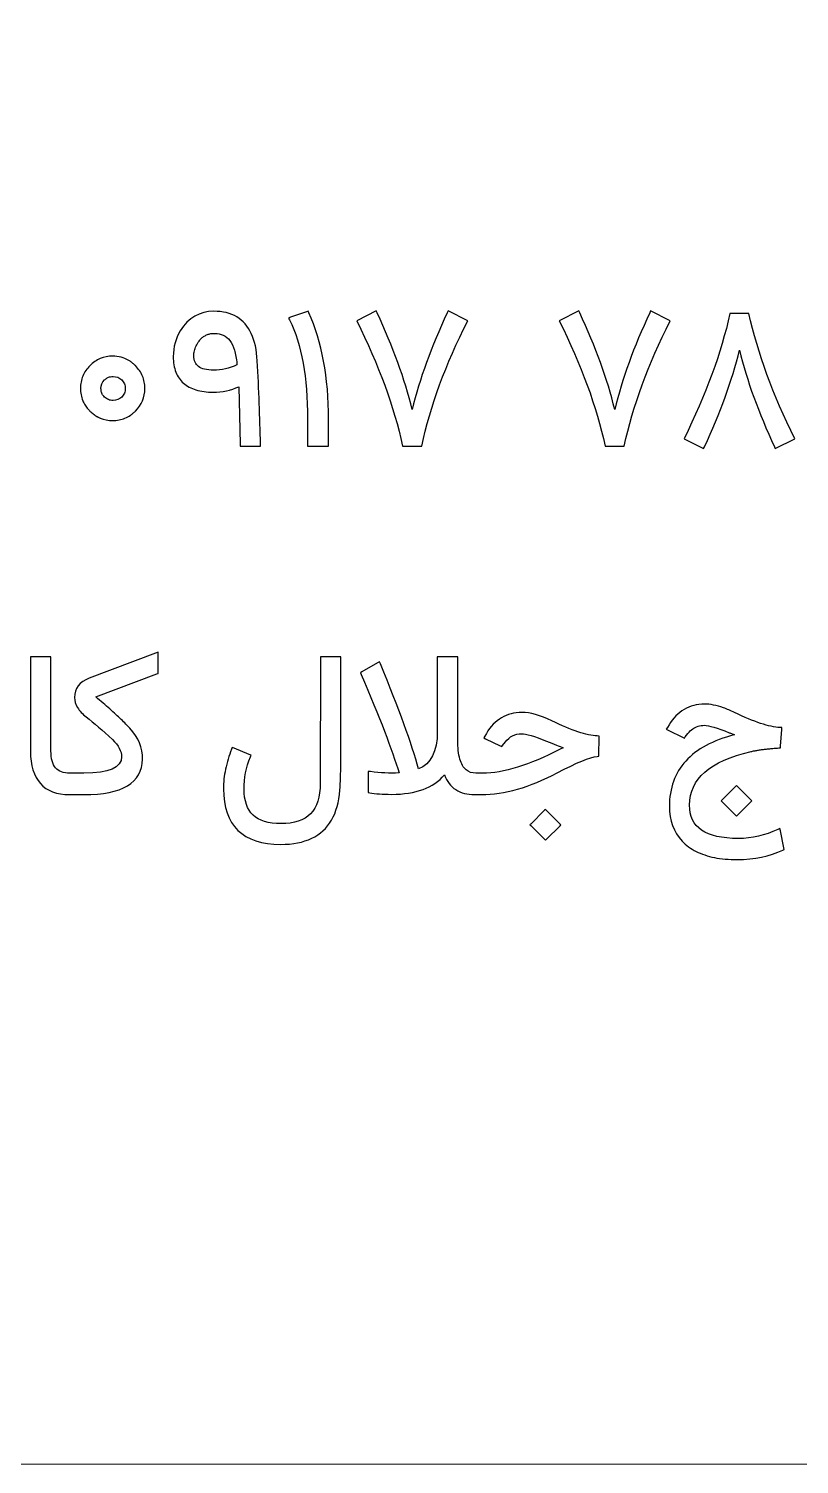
# Model space of a CAD drawing. Header units: millimetres. Extents: x -33 to 258, y -95 to 44.
# Drawn here: x 222.09 to 235.44, y -48.24 to -23.34 of the extents above; entities that cross this region are included whole.
import ezdxf

# ---------------------------------------------------------------- set-up
doc = ezdxf.new("R2010")
doc.units = ezdxf.units.MM
doc.header["$MEASUREMENT"] = 0
doc.layers.add('Layer 1', color=7, linetype='Continuous')

msp = doc.modelspace()

# ---------------------------------------------------------------- linework, layer by layer
at = {"layer": 'Layer 1', "color": 250, "lineweight": 18}
msp.add_open_spline([(211.2956, 1.5563), (211.2956, 1.5563), (255.0956, 1.5563), (255.0956, 1.5563), (256.7479, 1.5563), (258.0956, 0.2086), (258.0956, -1.4437), (258.0956, -1.4437), (258.0956, -45.2437), (258.0956, -45.2437), (258.0956, -46.896), (256.7479, -48.2437), (255.0956, -48.2437), (255.0956, -48.2437), (211.2956, -48.2437), (211.2956, -48.2437), (209.6433, -48.2437), (208.2956, -46.896), (208.2956, -45.2437), (208.2956, -45.2437), (208.2956, -1.4437), (208.2956, -1.4437), (208.2956, 0.2086), (209.6433, 1.5563), (211.2956, 1.5563)], degree=3, knots=[0, 0, 0, 0, 0.125, 0.125, 0.125, 0.25, 0.25, 0.25, 0.375, 0.375, 0.375, 0.5, 0.5, 0.5, 0.625, 0.625, 0.625, 0.75, 0.75, 0.75, 0.875, 0.875, 0.875, 1, 1, 1, 1], dxfattribs=at)
at = {"layer": 'Layer 1', "color": 250}
for points, knots in [([(225.2835, -29.6474), (225.1707, -29.6474), (225.0703, -29.6344), (224.983, -29.6077), (224.8968, -29.5822), (224.8248, -29.5437), (224.767, -29.4915), (224.7086, -29.4405), (224.6639, -29.3764), (224.6344, -29.2988), (224.6043, -29.2222), (224.5896, -29.1332), (224.5896, -29.0312), (224.5896, -28.8645), (224.6304, -28.7154), (224.712, -28.5845), (224.8526, -28.3577), (225.046, -28.2444), (225.292, -28.2444), (225.4478, -28.2444), (225.5811, -28.2767), (225.6905, -28.3424), (225.7988, -28.4076), (225.8826, -28.504), (225.9411, -28.631), (226.0011, -28.7585), (226.0357, -28.9161), (226.0459, -29.1043), (226.0725, -29.6049), (226.0907, -30.0867), (226.1009, -30.5493), (226.1009, -30.5493), (226.1009, -30.5828), (226.1009, -30.5828), (226.1009, -30.5828), (226.0675, -30.5828), (226.0675, -30.5828), (226.0675, -30.5828), (225.7818, -30.5828), (225.7818, -30.5828), (225.7818, -30.5828), (225.7489, -30.5828), (225.7489, -30.5828), (225.7489, -30.5828), (225.7489, -30.551), (225.7489, -30.551), (225.7489, -30.551), (225.7268, -29.5527), (225.7268, -29.5527), (225.585, -29.6162), (225.4377, -29.6474), (225.2835, -29.6474)], [0, 0, 0, 0, 0.0588235, 0.0588235, 0.0588235, 0.1176471, 0.1176471, 0.1176471, 0.1764706, 0.1764706, 0.1764706, 0.2352941, 0.2352941, 0.2352941, 0.2941176, 0.2941176, 0.2941176, 0.3529412, 0.3529412, 0.3529412, 0.4117647, 0.4117647, 0.4117647, 0.4705882, 0.4705882, 0.4705882, 0.5294118, 0.5294118, 0.5294118, 0.5882353, 0.5882353, 0.5882353, 0.6470588, 0.6470588, 0.6470588, 0.7058824, 0.7058824, 0.7058824, 0.7647059, 0.7647059, 0.7647059, 0.8235294, 0.8235294, 0.8235294, 0.8823529, 0.8823529, 0.8823529, 0.9411765, 0.9411765, 0.9411765, 1, 1, 1, 1]), ([(226.9393, -28.271), (227.1672, -28.7716), (227.2817, -29.3883), (227.2817, -30.1224), (227.2817, -30.1224), (227.2817, -30.5493), (227.2817, -30.5493), (227.2817, -30.5493), (227.2817, -30.5828), (227.2817, -30.5828), (227.2817, -30.5828), (227.2483, -30.5828), (227.2483, -30.5828), (227.2483, -30.5828), (226.9506, -30.5828), (226.9506, -30.5828), (226.9506, -30.5828), (226.9178, -30.5828), (226.9178, -30.5828), (226.9178, -30.5828), (226.9178, -30.5493), (226.9178, -30.5493), (226.9178, -30.5493), (226.9178, -30.1179), (226.9178, -30.1179), (226.9178, -29.3912), (226.8135, -28.8175), (226.6054, -28.3952), (226.6054, -28.3952), (226.589, -28.3623), (226.589, -28.3623), (226.589, -28.3623), (226.6235, -28.3487), (226.6235, -28.3487), (226.6235, -28.3487), (226.8979, -28.2523), (226.8979, -28.2523), (226.8979, -28.2523), (226.9263, -28.2427), (226.9263, -28.2427), (226.9263, -28.2427), (226.9393, -28.271), (226.9393, -28.271)], [0, 0, 0, 0, 0.0714286, 0.0714286, 0.0714286, 0.1428571, 0.1428571, 0.1428571, 0.2142857, 0.2142857, 0.2142857, 0.2857143, 0.2857143, 0.2857143, 0.3571429, 0.3571429, 0.3571429, 0.4285714, 0.4285714, 0.4285714, 0.5, 0.5, 0.5, 0.5714286, 0.5714286, 0.5714286, 0.6428571, 0.6428571, 0.6428571, 0.7142857, 0.7142857, 0.7142857, 0.7857143, 0.7857143, 0.7857143, 0.8571429, 0.8571429, 0.8571429, 0.9285714, 0.9285714, 0.9285714, 1, 1, 1, 1]), ([(229.6932, -28.4122), (229.3089, -29.1661), (229.043, -29.8895), (228.8956, -30.5828), (228.8956, -30.5828), (228.5651, -30.5828), (228.5651, -30.5828), (228.4149, -29.8985), (228.1496, -29.1746), (227.7698, -28.4122), (227.7698, -28.4122), (228.1088, -28.2393), (228.1088, -28.2393), (228.1088, -28.2393), (228.1235, -28.271), (228.1235, -28.271), (228.399, -28.8623), (228.6014, -29.4206), (228.7295, -29.9467), (228.8593, -29.4195), (229.0617, -28.8611), (229.3378, -28.271), (229.3378, -28.271), (229.3525, -28.2393), (229.3525, -28.2393), (229.3525, -28.2393), (229.6932, -28.4122), (229.6932, -28.4122)], [0, 0, 0, 0, 0.1111111, 0.1111111, 0.1111111, 0.2222222, 0.2222222, 0.2222222, 0.3333333, 0.3333333, 0.3333333, 0.4444444, 0.4444444, 0.4444444, 0.5555556, 0.5555556, 0.5555556, 0.6666667, 0.6666667, 0.6666667, 0.7777778, 0.7777778, 0.7777778, 0.8888889, 0.8888889, 0.8888889, 1, 1, 1, 1]), ([(233.2036, -28.4122), (232.8193, -29.1661), (232.5534, -29.8895), (232.406, -30.5828), (232.406, -30.5828), (232.0755, -30.5828), (232.0755, -30.5828), (231.9253, -29.8985), (231.66, -29.1746), (231.2802, -28.4122), (231.2802, -28.4122), (231.6192, -28.2393), (231.6192, -28.2393), (231.6192, -28.2393), (231.6339, -28.271), (231.6339, -28.271), (231.9094, -28.8623), (232.1118, -29.4206), (232.2399, -29.9467), (232.3697, -29.4195), (232.5721, -28.8611), (232.8482, -28.271), (232.8482, -28.271), (232.8629, -28.2393), (232.8629, -28.2393), (232.8629, -28.2393), (233.2036, -28.4122), (233.2036, -28.4122)], [0, 0, 0, 0, 0.1111111, 0.1111111, 0.1111111, 0.2222222, 0.2222222, 0.2222222, 0.3333333, 0.3333333, 0.3333333, 0.4444444, 0.4444444, 0.4444444, 0.5555556, 0.5555556, 0.5555556, 0.6666667, 0.6666667, 0.6666667, 0.7777778, 0.7777778, 0.7777778, 0.8888889, 0.8888889, 0.8888889, 1, 1, 1, 1]), ([(233.7802, -30.6275), (233.7802, -30.6275), (233.4412, -30.4546), (233.4412, -30.4546), (233.821, -29.6922), (234.0863, -28.9683), (234.2365, -28.2841), (234.2365, -28.2841), (234.567, -28.2841), (234.567, -28.2841), (234.7167, -28.9683), (234.982, -29.6922), (235.3629, -30.4546), (235.3629, -30.4546), (235.0239, -30.6275), (235.0239, -30.6275), (235.0239, -30.6275), (235.0092, -30.5975), (235.0092, -30.5975), (234.7331, -30.0051), (234.5313, -29.4462), (234.4026, -28.9201), (234.2734, -29.4496), (234.0704, -30.0085), (233.7949, -30.5975), (233.7949, -30.5975), (233.7802, -30.6275), (233.7802, -30.6275)], [0, 0, 0, 0, 0.1111111, 0.1111111, 0.1111111, 0.2222222, 0.2222222, 0.2222222, 0.3333333, 0.3333333, 0.3333333, 0.4444444, 0.4444444, 0.4444444, 0.5555556, 0.5555556, 0.5555556, 0.6666667, 0.6666667, 0.6666667, 0.7777778, 0.7777778, 0.7777778, 0.8888889, 0.8888889, 0.8888889, 1, 1, 1, 1]), ([(225.2886, -29.2659), (225.4269, -29.2659), (225.5618, -29.2347), (225.6939, -29.1729), (225.6939, -29.1729), (225.6922, -29.1559), (225.6922, -29.1559), (225.6842, -29.063), (225.6706, -28.9836), (225.6508, -28.9184), (225.6304, -28.8521), (225.6049, -28.7971), (225.5726, -28.754), (225.5391, -28.712), (225.5006, -28.6803), (225.4564, -28.6593), (225.4133, -28.6383), (225.3634, -28.6282), (225.3067, -28.6282), (225.2835, -28.6282), (225.2614, -28.6298), (225.2404, -28.6327), (225.2194, -28.6361), (225.1995, -28.6418), (225.1808, -28.6497), (225.1616, -28.6559), (225.144, -28.665), (225.1276, -28.6763), (225.1106, -28.686), (225.0947, -28.6984), (225.0794, -28.7126), (225.0646, -28.7268), (225.051, -28.7432), (225.038, -28.7608), (225.0165, -28.7897), (224.9995, -28.8181), (224.9864, -28.8452), (224.9728, -28.8742), (224.9632, -28.9025), (224.9564, -28.9303), (224.9495, -28.9592), (224.9462, -28.9875), (224.9462, -29.0165), (224.9462, -29.1009), (224.9734, -29.1633), (225.0278, -29.2041), (225.0822, -29.2449), (225.1689, -29.2659), (225.2886, -29.2659)], [0, 0, 0, 0, 0.0625, 0.0625, 0.0625, 0.125, 0.125, 0.125, 0.1875, 0.1875, 0.1875, 0.25, 0.25, 0.25, 0.3125, 0.3125, 0.3125, 0.375, 0.375, 0.375, 0.4375, 0.4375, 0.4375, 0.5, 0.5, 0.5, 0.5625, 0.5625, 0.5625, 0.625, 0.625, 0.625, 0.6875, 0.6875, 0.6875, 0.75, 0.75, 0.75, 0.8125, 0.8125, 0.8125, 0.875, 0.875, 0.875, 0.9375, 0.9375, 0.9375, 1, 1, 1, 1]), ([(223.0743, -29.2738), (223.0947, -29.2438), (223.1185, -29.2154), (223.1452, -29.1882), (223.1724, -29.1616), (223.2013, -29.1378), (223.2308, -29.1168), (223.2608, -29.0964), (223.2926, -29.0788), (223.3255, -29.0646), (223.3923, -29.0369), (223.4632, -29.0233), (223.5397, -29.0233), (223.5907, -29.0233), (223.6395, -29.0295), (223.6854, -29.0414), (223.7313, -29.0539), (223.775, -29.0726), (223.8175, -29.0981), (223.8249, -29.1021), (223.8328, -29.1072), (223.8413, -29.1128), (223.8498, -29.1185), (223.8577, -29.1242), (223.8651, -29.1293), (223.873, -29.135), (223.881, -29.1412), (223.8889, -29.148), (223.8963, -29.1542), (223.9037, -29.161), (223.911, -29.1678), (223.9184, -29.1741), (223.9258, -29.1808), (223.9337, -29.1877), (223.9876, -29.2432), (224.0289, -29.3033), (224.0561, -29.3685), (224.0698, -29.402), (224.08, -29.436), (224.0873, -29.4717), (224.0941, -29.5068), (224.0981, -29.5442), (224.0981, -29.5828), (224.0981, -29.7358), (224.0431, -29.8668), (223.9337, -29.9767), (223.9201, -29.9898), (223.9065, -30.0023), (223.8917, -30.0147), (223.8776, -30.0267), (223.8628, -30.038), (223.847, -30.0476), (223.8175, -30.068), (223.7858, -30.0845), (223.7523, -30.0986), (223.7194, -30.1123), (223.6848, -30.1224), (223.6497, -30.1293), (223.614, -30.136), (223.5777, -30.1395), (223.5397, -30.1395), (223.4632, -30.1395), (223.3923, -30.1259), (223.3255, -30.0992), (223.3203, -30.0969), (223.3147, -30.0947), (223.309, -30.0918), (223.3033, -30.089), (223.2982, -30.0862), (223.2931, -30.0833), (223.288, -30.0811), (223.2829, -30.0782), (223.2773, -30.0754), (223.2721, -30.0726), (223.267, -30.0703), (223.2625, -30.068), (223.2415, -30.0556), (223.2211, -30.0419), (223.2019, -30.0261), (223.1826, -30.0108), (223.1633, -29.9943), (223.1446, -29.9767), (223.1344, -29.9654), (223.1248, -29.9541), (223.1146, -29.9422), (223.1049, -29.9308), (223.0953, -29.9189), (223.0862, -29.9076), (223.0777, -29.8957), (223.0692, -29.8838), (223.0618, -29.8719), (223.0539, -29.8594), (223.0465, -29.8469), (223.0397, -29.8345), (223.0335, -29.822), (223.0273, -29.8089), (223.0216, -29.7954), (223.0085, -29.7625), (222.9984, -29.7279), (222.9915, -29.6927), (222.9853, -29.657), (222.9819, -29.6202), (222.9819, -29.5822), (222.9819, -29.5437), (222.9853, -29.5068), (222.9915, -29.4717), (222.9984, -29.436), (223.0085, -29.402), (223.0227, -29.3685), (223.0363, -29.3356), (223.0533, -29.3039), (223.0743, -29.2738)], [0, 0, 0, 0, 0.027027, 0.027027, 0.027027, 0.0540541, 0.0540541, 0.0540541, 0.0810811, 0.0810811, 0.0810811, 0.1081081, 0.1081081, 0.1081081, 0.1351351, 0.1351351, 0.1351351, 0.1621622, 0.1621622, 0.1621622, 0.1891892, 0.1891892, 0.1891892, 0.2162162, 0.2162162, 0.2162162, 0.2432432, 0.2432432, 0.2432432, 0.2702703, 0.2702703, 0.2702703, 0.2972973, 0.2972973, 0.2972973, 0.3243243, 0.3243243, 0.3243243, 0.3513514, 0.3513514, 0.3513514, 0.3783784, 0.3783784, 0.3783784, 0.4054054, 0.4054054, 0.4054054, 0.4324324, 0.4324324, 0.4324324, 0.4594595, 0.4594595, 0.4594595, 0.4864865, 0.4864865, 0.4864865, 0.5135135, 0.5135135, 0.5135135, 0.5405405, 0.5405405, 0.5405405, 0.5675676, 0.5675676, 0.5675676, 0.5945946, 0.5945946, 0.5945946, 0.6216216, 0.6216216, 0.6216216, 0.6486486, 0.6486486, 0.6486486, 0.6756757, 0.6756757, 0.6756757, 0.7027027, 0.7027027, 0.7027027, 0.7297297, 0.7297297, 0.7297297, 0.7567568, 0.7567568, 0.7567568, 0.7837838, 0.7837838, 0.7837838, 0.8108108, 0.8108108, 0.8108108, 0.8378378, 0.8378378, 0.8378378, 0.8648649, 0.8648649, 0.8648649, 0.8918919, 0.8918919, 0.8918919, 0.9189189, 0.9189189, 0.9189189, 0.9459459, 0.9459459, 0.9459459, 0.972973, 0.972973, 0.972973, 1, 1, 1, 1]), ([(223.3373, -29.5845), (223.3373, -29.5958), (223.3379, -29.6066), (223.3396, -29.6179), (223.3413, -29.6287), (223.3441, -29.6395), (223.347, -29.6502), (223.3504, -29.6605), (223.3543, -29.6706), (223.3589, -29.6803), (223.3634, -29.6893), (223.3685, -29.6984), (223.3753, -29.7063), (223.3821, -29.7148), (223.3895, -29.7233), (223.3968, -29.7324), (223.4082, -29.7421), (223.419, -29.7512), (223.4303, -29.7591), (223.4411, -29.7664), (223.453, -29.7727), (223.4649, -29.7772), (223.4904, -29.7874), (223.5182, -29.7925), (223.5482, -29.7937), (223.6066, -29.7925), (223.6565, -29.7721), (223.6979, -29.7324), (223.7177, -29.7126), (223.7324, -29.6899), (223.7427, -29.6644), (223.7478, -29.6519), (223.7517, -29.6395), (223.754, -29.6259), (223.7563, -29.6128), (223.7574, -29.5986), (223.7574, -29.5845), (223.7574, -29.5544), (223.7523, -29.5272), (223.7427, -29.5028), (223.7381, -29.4909), (223.7319, -29.4796), (223.7239, -29.4683), (223.7166, -29.4575), (223.7075, -29.4462), (223.6979, -29.4348), (223.6565, -29.3951), (223.606, -29.3753), (223.5465, -29.3753), (223.5324, -29.3753), (223.5182, -29.3764), (223.504, -29.3793), (223.4904, -29.3821), (223.4774, -29.3855), (223.4649, -29.39), (223.4575, -29.3935), (223.4496, -29.3974), (223.4417, -29.402), (223.4343, -29.4065), (223.4269, -29.411), (223.4195, -29.4167), (223.4122, -29.4223), (223.4048, -29.4286), (223.3968, -29.4348), (223.3572, -29.4762), (223.3373, -29.5261), (223.3373, -29.5845)], [0, 0, 0, 0, 0.0454545, 0.0454545, 0.0454545, 0.0909091, 0.0909091, 0.0909091, 0.1363636, 0.1363636, 0.1363636, 0.1818182, 0.1818182, 0.1818182, 0.2272727, 0.2272727, 0.2272727, 0.2727273, 0.2727273, 0.2727273, 0.3181818, 0.3181818, 0.3181818, 0.3636364, 0.3636364, 0.3636364, 0.4090909, 0.4090909, 0.4090909, 0.4545455, 0.4545455, 0.4545455, 0.5, 0.5, 0.5, 0.5454545, 0.5454545, 0.5454545, 0.5909091, 0.5909091, 0.5909091, 0.6363636, 0.6363636, 0.6363636, 0.6818182, 0.6818182, 0.6818182, 0.7272727, 0.7272727, 0.7272727, 0.7727273, 0.7727273, 0.7727273, 0.8181818, 0.8181818, 0.8181818, 0.8636364, 0.8636364, 0.8636364, 0.9090909, 0.9090909, 0.9090909, 0.9545455, 0.9545455, 0.9545455, 1, 1, 1, 1]), ([(222.83, -36.6285), (222.83, -36.6285), (222.8293, -36.6285), (222.8293, -36.6285), (222.8293, -36.6285), (222.8278, -36.6285), (222.8278, -36.6285), (222.8278, -36.6285), (222.8277, -36.6285), (222.8277, -36.6285), (222.8277, -36.6285), (222.8274, -36.6285), (222.8274, -36.6285), (222.8274, -36.6285), (222.8269, -36.6285), (222.8269, -36.6285), (222.8269, -36.6285), (222.8265, -36.6285), (222.8265, -36.6285), (222.8265, -36.6285), (222.8263, -36.6285), (222.8263, -36.6285), (222.8263, -36.6285), (222.8255, -36.6285), (222.8255, -36.6285), (222.8255, -36.6285), (222.8246, -36.6285), (222.8246, -36.6285), (222.8246, -36.6285), (222.8235, -36.6285), (222.8235, -36.6285), (222.8235, -36.6285), (222.8232, -36.6285), (222.8232, -36.6285), (222.8232, -36.6285), (222.8223, -36.6285), (222.8223, -36.6285), (222.8223, -36.6285), (222.821, -36.6285), (222.821, -36.6285), (222.821, -36.6285), (222.8202, -36.6285), (222.8202, -36.6285), (222.8202, -36.6285), (222.8197, -36.6285), (222.8197, -36.6285), (222.8197, -36.6285), (222.8182, -36.6285), (222.8182, -36.6285), (222.8182, -36.6285), (222.8174, -36.6285), (222.8174, -36.6285), (222.8174, -36.6285), (222.8167, -36.6285), (222.8167, -36.6285), (222.8167, -36.6285), (222.8151, -36.6285), (222.8151, -36.6285), (222.8151, -36.6285), (222.8148, -36.6285), (222.8148, -36.6285), (222.8148, -36.6285), (222.8135, -36.6285), (222.8135, -36.6285), (222.8135, -36.6285), (222.8125, -36.6285), (222.8125, -36.6285), (222.8125, -36.6285), (222.8119, -36.6285), (222.8119, -36.6285), (222.8119, -36.6285), (222.8105, -36.6285), (222.8105, -36.6285), (222.8105, -36.6285), (222.8103, -36.6285), (222.8103, -36.6285), (222.8103, -36.6285), (222.8087, -36.6285), (222.8087, -36.6285), (222.8087, -36.6285), (222.8086, -36.6285), (222.8086, -36.6285), (222.8086, -36.6285), (222.8073, -36.6285), (222.8073, -36.6285), (222.8073, -36.6285), (222.807, -36.6285), (222.807, -36.6285), (222.807, -36.6285), (222.8061, -36.6285), (222.8061, -36.6285), (222.8061, -36.6285), (222.8054, -36.6285), (222.8054, -36.6285), (222.8054, -36.6285), (222.8053, -36.6285), (222.8053, -36.6285), (222.8053, -36.6285), (222.8048, -36.6285), (222.8048, -36.6285), (222.8048, -36.6285), (222.8046, -36.6285), (222.8046, -36.6285), (222.8046, -36.6285), (222.8038, -36.6285), (222.8038, -36.6285), (222.8038, -36.6285), (222.8026, -36.6285), (222.8026, -36.6285), (222.8026, -36.6285), (222.8023, -36.6285), (222.8023, -36.6285), (222.8023, -36.6285), (222.8008, -36.6285), (222.8008, -36.6285), (222.8008, -36.6285), (222.8006, -36.6285), (222.8006, -36.6285), (222.8006, -36.6285), (222.7995, -36.6285), (222.7995, -36.6285), (222.7995, -36.6285), (222.7927, -36.6285), (222.7927, -36.6285), (222.5694, -36.6285), (222.4004, -36.5644), (222.2865, -36.4369), (222.1726, -36.3088), (222.1153, -36.1212), (222.1153, -35.8746), (222.1153, -35.8746), (222.1153, -34.2738), (222.1153, -34.2738), (222.1153, -34.2738), (222.1153, -34.2404), (222.1153, -34.2404), (222.1153, -34.2404), (222.1488, -34.2404), (222.1488, -34.2404), (222.1488, -34.2404), (222.4378, -34.2404), (222.4378, -34.2404), (222.4378, -34.2404), (222.4707, -34.2404), (222.4707, -34.2404), (222.4707, -34.2404), (222.4707, -34.2738), (222.4707, -34.2738), (222.4707, -34.2738), (222.4707, -35.8712), (222.4707, -35.8712), (222.4707, -36.0027), (222.4974, -36.1002), (222.5506, -36.1637), (222.6039, -36.2255), (222.6861, -36.2566), (222.7978, -36.2566), (222.7978, -36.2566), (222.7991, -36.2566), (222.7991, -36.2566), (222.7991, -36.2566), (222.7998, -36.2566), (222.7998, -36.2566), (222.7998, -36.2566), (222.8006, -36.2566), (222.8006, -36.2566), (222.8006, -36.2566), (222.8007, -36.2566), (222.8007, -36.2566), (222.8007, -36.2566), (222.8015, -36.2566), (222.8015, -36.2566), (222.8015, -36.2566), (222.8025, -36.2566), (222.8025, -36.2566), (222.8025, -36.2566), (222.8026, -36.2566), (222.8026, -36.2566), (222.8026, -36.2566), (222.8036, -36.2566), (222.8036, -36.2566), (222.8036, -36.2566), (222.8046, -36.2566), (222.8046, -36.2566), (222.8046, -36.2566), (222.8048, -36.2566), (222.8048, -36.2566), (222.8048, -36.2566), (222.8053, -36.2566), (222.8053, -36.2566), (222.8053, -36.2566), (222.806, -36.2566), (222.806, -36.2566), (222.806, -36.2566), (222.8061, -36.2566), (222.8061, -36.2566), (222.8061, -36.2566), (222.8072, -36.2566), (222.8072, -36.2566), (222.8072, -36.2566), (222.8073, -36.2566), (222.8073, -36.2566), (222.8073, -36.2566), (222.8086, -36.2566), (222.8086, -36.2566), (222.8086, -36.2566), (222.8087, -36.2566), (222.8087, -36.2566), (222.8087, -36.2566), (222.81, -36.2566), (222.81, -36.2566), (222.81, -36.2566), (222.8104, -36.2566), (222.8104, -36.2566), (222.8104, -36.2566), (222.8114, -36.2566), (222.8114, -36.2566), (222.8114, -36.2566), (222.8124, -36.2566), (222.8124, -36.2566), (222.8124, -36.2566), (222.8128, -36.2566), (222.8128, -36.2566), (222.8128, -36.2566), (222.8142, -36.2566), (222.8142, -36.2566), (222.8142, -36.2566), (222.8147, -36.2566), (222.8147, -36.2566), (222.8147, -36.2566), (222.8156, -36.2566), (222.8156, -36.2566), (222.8156, -36.2566), (222.817, -36.2566), (222.817, -36.2566), (222.817, -36.2566), (222.8173, -36.2566), (222.8173, -36.2566), (222.8173, -36.2566), (222.8183, -36.2566), (222.8183, -36.2566), (222.8183, -36.2566), (222.8196, -36.2566), (222.8196, -36.2566), (222.8196, -36.2566), (222.8201, -36.2566), (222.8201, -36.2566), (222.8201, -36.2566), (222.8208, -36.2566), (222.8208, -36.2566), (222.8208, -36.2566), (222.822, -36.2566), (222.822, -36.2566), (222.822, -36.2566), (222.8231, -36.2566), (222.8231, -36.2566), (222.8231, -36.2566), (222.8241, -36.2566), (222.8241, -36.2566), (222.8241, -36.2566), (222.825, -36.2566), (222.825, -36.2566), (222.825, -36.2566), (222.8258, -36.2566), (222.8258, -36.2566), (222.8258, -36.2566), (222.8264, -36.2566), (222.8264, -36.2566), (222.8264, -36.2566), (222.8265, -36.2566), (222.8265, -36.2566), (222.8265, -36.2566), (222.8271, -36.2566), (222.8271, -36.2566), (222.8271, -36.2566), (222.8275, -36.2566), (222.8275, -36.2566), (222.8275, -36.2566), (222.8277, -36.2566), (222.8277, -36.2566), (222.8277, -36.2566), (222.8278, -36.2566), (222.8278, -36.2566), (222.8278, -36.2566), (222.8288, -36.2566), (222.8288, -36.2566), (222.8288, -36.2566), (222.8297, -36.2566), (222.8297, -36.2566), (222.8297, -36.2566), (223.0404, -36.2566), (223.0404, -36.2566), (223.4757, -36.2566), (223.694, -36.162), (223.6951, -35.9727), (223.6951, -35.874), (223.6413, -35.7737), (223.5341, -35.6717), (223.3646, -35.5146), (223.2139, -35.3848), (223.0824, -35.2817), (223.0155, -35.2295), (222.9656, -35.1751), (222.931, -35.119), (222.897, -35.0623), (222.8794, -35.0045), (222.8794, -34.9444), (222.8794, -34.7862), (222.9644, -34.6746), (223.1339, -34.6088), (223.1339, -34.6088), (224.2846, -34.1723), (224.2846, -34.1723), (224.2846, -34.1723), (224.3294, -34.1559), (224.3294, -34.1559), (224.3294, -34.1559), (224.3294, -34.2041), (224.3294, -34.2041), (224.3294, -34.2041), (224.3294, -34.5045), (224.3294, -34.5045), (224.3294, -34.5045), (224.3294, -34.5261), (224.3294, -34.5261), (224.3294, -34.5261), (224.3079, -34.5346), (224.3079, -34.5346), (224.3079, -34.5346), (223.245, -34.9314), (223.245, -34.9314), (223.3346, -35.0079), (223.4162, -35.0782), (223.4899, -35.1428), (223.5636, -35.208), (223.6294, -35.2681), (223.6877, -35.3242), (223.7456, -35.3797), (223.7955, -35.4313), (223.838, -35.4778), (223.9882, -35.6393), (224.0619, -35.8179), (224.0585, -36.014), (224.0551, -36.2198), (223.9672, -36.374), (223.7943, -36.4755), (223.622, -36.5775), (223.3709, -36.6285), (223.0421, -36.6285), (223.0421, -36.6285), (222.83, -36.6285), (222.83, -36.6285)], [0, 0, 0, 0, 0.008547, 0.008547, 0.008547, 0.017094, 0.017094, 0.017094, 0.025641, 0.025641, 0.025641, 0.034188, 0.034188, 0.034188, 0.042735, 0.042735, 0.042735, 0.0512821, 0.0512821, 0.0512821, 0.0598291, 0.0598291, 0.0598291, 0.0683761, 0.0683761, 0.0683761, 0.0769231, 0.0769231, 0.0769231, 0.0854701, 0.0854701, 0.0854701, 0.0940171, 0.0940171, 0.0940171, 0.1025641, 0.1025641, 0.1025641, 0.1111111, 0.1111111, 0.1111111, 0.1196581, 0.1196581, 0.1196581, 0.1282051, 0.1282051, 0.1282051, 0.1367521, 0.1367521, 0.1367521, 0.1452991, 0.1452991, 0.1452991, 0.1538462, 0.1538462, 0.1538462, 0.1623932, 0.1623932, 0.1623932, 0.1709402, 0.1709402, 0.1709402, 0.1794872, 0.1794872, 0.1794872, 0.1880342, 0.1880342, 0.1880342, 0.1965812, 0.1965812, 0.1965812, 0.2051282, 0.2051282, 0.2051282, 0.2136752, 0.2136752, 0.2136752, 0.2222222, 0.2222222, 0.2222222, 0.2307692, 0.2307692, 0.2307692, 0.2393162, 0.2393162, 0.2393162, 0.2478632, 0.2478632, 0.2478632, 0.2564103, 0.2564103, 0.2564103, 0.2649573, 0.2649573, 0.2649573, 0.2735043, 0.2735043, 0.2735043, 0.2820513, 0.2820513, 0.2820513, 0.2905983, 0.2905983, 0.2905983, 0.2991453, 0.2991453, 0.2991453, 0.3076923, 0.3076923, 0.3076923, 0.3162393, 0.3162393, 0.3162393, 0.3247863, 0.3247863, 0.3247863, 0.3333333, 0.3333333, 0.3333333, 0.3418803, 0.3418803, 0.3418803, 0.3504274, 0.3504274, 0.3504274, 0.3589744, 0.3589744, 0.3589744, 0.3675214, 0.3675214, 0.3675214, 0.3760684, 0.3760684, 0.3760684, 0.3846154, 0.3846154, 0.3846154, 0.3931624, 0.3931624, 0.3931624, 0.4017094, 0.4017094, 0.4017094, 0.4102564, 0.4102564, 0.4102564, 0.4188034, 0.4188034, 0.4188034, 0.4273504, 0.4273504, 0.4273504, 0.4358974, 0.4358974, 0.4358974, 0.4444444, 0.4444444, 0.4444444, 0.4529915, 0.4529915, 0.4529915, 0.4615385, 0.4615385, 0.4615385, 0.4700855, 0.4700855, 0.4700855, 0.4786325, 0.4786325, 0.4786325, 0.4871795, 0.4871795, 0.4871795, 0.4957265, 0.4957265, 0.4957265, 0.5042735, 0.5042735, 0.5042735, 0.5128205, 0.5128205, 0.5128205, 0.5213675, 0.5213675, 0.5213675, 0.5299145, 0.5299145, 0.5299145, 0.5384615, 0.5384615, 0.5384615, 0.5470085, 0.5470085, 0.5470085, 0.5555556, 0.5555556, 0.5555556, 0.5641026, 0.5641026, 0.5641026, 0.5726496, 0.5726496, 0.5726496, 0.5811966, 0.5811966, 0.5811966, 0.5897436, 0.5897436, 0.5897436, 0.5982906, 0.5982906, 0.5982906, 0.6068376, 0.6068376, 0.6068376, 0.6153846, 0.6153846, 0.6153846, 0.6239316, 0.6239316, 0.6239316, 0.6324786, 0.6324786, 0.6324786, 0.6410256, 0.6410256, 0.6410256, 0.6495726, 0.6495726, 0.6495726, 0.6581197, 0.6581197, 0.6581197, 0.6666667, 0.6666667, 0.6666667, 0.6752137, 0.6752137, 0.6752137, 0.6837607, 0.6837607, 0.6837607, 0.6923077, 0.6923077, 0.6923077, 0.7008547, 0.7008547, 0.7008547, 0.7094017, 0.7094017, 0.7094017, 0.7179487, 0.7179487, 0.7179487, 0.7264957, 0.7264957, 0.7264957, 0.7350427, 0.7350427, 0.7350427, 0.7435897, 0.7435897, 0.7435897, 0.7521368, 0.7521368, 0.7521368, 0.7606838, 0.7606838, 0.7606838, 0.7692308, 0.7692308, 0.7692308, 0.7777778, 0.7777778, 0.7777778, 0.7863248, 0.7863248, 0.7863248, 0.7948718, 0.7948718, 0.7948718, 0.8034188, 0.8034188, 0.8034188, 0.8119658, 0.8119658, 0.8119658, 0.8205128, 0.8205128, 0.8205128, 0.8290598, 0.8290598, 0.8290598, 0.8376068, 0.8376068, 0.8376068, 0.8461538, 0.8461538, 0.8461538, 0.8547009, 0.8547009, 0.8547009, 0.8632479, 0.8632479, 0.8632479, 0.8717949, 0.8717949, 0.8717949, 0.8803419, 0.8803419, 0.8803419, 0.8888889, 0.8888889, 0.8888889, 0.8974359, 0.8974359, 0.8974359, 0.9059829, 0.9059829, 0.9059829, 0.9145299, 0.9145299, 0.9145299, 0.9230769, 0.9230769, 0.9230769, 0.9316239, 0.9316239, 0.9316239, 0.9401709, 0.9401709, 0.9401709, 0.9487179, 0.9487179, 0.9487179, 0.957265, 0.957265, 0.957265, 0.965812, 0.965812, 0.965812, 0.974359, 0.974359, 0.974359, 0.982906, 0.982906, 0.982906, 0.991453, 0.991453, 0.991453, 1, 1, 1, 1]), ([(227.1376, -36.429), (227.1376, -36.429), (227.1427, -34.2738), (227.1427, -34.2738), (227.1427, -34.2738), (227.1427, -34.2404), (227.1427, -34.2404), (227.1427, -34.2404), (227.1761, -34.2404), (227.1761, -34.2404), (227.1761, -34.2404), (227.4612, -34.2404), (227.4612, -34.2404), (227.4612, -34.2404), (227.4947, -34.2404), (227.4947, -34.2404), (227.4947, -34.2404), (227.4947, -34.2738), (227.4947, -34.2738), (227.4947, -34.2738), (227.493, -36.0985), (227.493, -36.0985), (227.493, -36.2583), (227.4879, -36.4086), (227.4782, -36.5503), (227.4624, -36.7577), (227.4136, -36.9306), (227.332, -37.0701), (227.2498, -37.2107), (227.1353, -37.3161), (226.9885, -37.3858), (226.8422, -37.4567), (226.6637, -37.4918), (226.4534, -37.4918), (226.1246, -37.4918), (225.8769, -37.4108), (225.7097, -37.2481), (225.5424, -37.0865), (225.4591, -36.8462), (225.4602, -36.527), (225.4602, -36.4131), (225.4721, -36.3003), (225.4954, -36.1886), (225.5198, -36.0702), (225.5549, -35.9545), (225.6014, -35.8411), (225.6014, -35.8411), (225.6133, -35.81), (225.6133, -35.81), (225.6133, -35.81), (225.6445, -35.823), (225.6445, -35.823), (225.6445, -35.823), (225.9069, -35.9313), (225.9069, -35.9313), (225.9069, -35.9313), (225.9387, -35.9443), (225.9387, -35.9443), (225.9387, -35.9443), (225.9256, -35.9744), (225.9256, -35.9744), (225.8536, -36.1591), (225.8174, -36.3451), (225.8174, -36.5321), (225.8174, -36.7345), (225.8695, -36.8853), (225.9732, -36.9839), (226.0787, -37.0825), (226.2391, -37.1319), (226.4551, -37.1319), (226.6852, -37.1319), (226.8564, -37.074), (226.9681, -36.959), (227.0803, -36.8439), (227.1364, -36.667), (227.1376, -36.429)], [0, 0, 0, 0, 0.04, 0.04, 0.04, 0.08, 0.08, 0.08, 0.12, 0.12, 0.12, 0.16, 0.16, 0.16, 0.2, 0.2, 0.2, 0.24, 0.24, 0.24, 0.28, 0.28, 0.28, 0.32, 0.32, 0.32, 0.36, 0.36, 0.36, 0.4, 0.4, 0.4, 0.44, 0.44, 0.44, 0.48, 0.48, 0.48, 0.52, 0.52, 0.52, 0.56, 0.56, 0.56, 0.6, 0.6, 0.6, 0.64, 0.64, 0.64, 0.68, 0.68, 0.68, 0.72, 0.72, 0.72, 0.76, 0.76, 0.76, 0.8, 0.8, 0.8, 0.84, 0.84, 0.84, 0.88, 0.88, 0.88, 0.92, 0.92, 0.92, 0.96, 0.96, 0.96, 1, 1, 1, 1]), ([(228.8398, -36.1818), (229.0569, -36.0962), (229.1657, -35.8803), (229.1657, -35.5322), (229.1657, -35.5322), (229.1657, -34.2738), (229.1657, -34.2738), (229.1657, -34.2738), (229.1657, -34.2404), (229.1657, -34.2404), (229.1657, -34.2404), (229.1986, -34.2404), (229.1986, -34.2404), (229.1986, -34.2404), (229.486, -34.2404), (229.486, -34.2404), (229.486, -34.2404), (229.5194, -34.2404), (229.5194, -34.2404), (229.5194, -34.2404), (229.5194, -34.2738), (229.5194, -34.2738), (229.5194, -34.2738), (229.5194, -35.6836), (229.5194, -35.6836), (229.5194, -35.8162), (229.5319, -35.9256), (229.5568, -36.0106), (229.5818, -36.0962), (229.6175, -36.1586), (229.664, -36.1983), (229.7093, -36.2374), (229.7666, -36.2566), (229.8363, -36.2566), (229.8363, -36.2566), (229.8477, -36.2566), (229.8477, -36.2566), (229.8477, -36.2566), (229.8488, -36.2566), (229.8488, -36.2566), (229.8488, -36.2566), (229.8496, -36.2566), (229.8496, -36.2566), (229.8496, -36.2566), (229.8507, -36.2566), (229.8507, -36.2566), (229.8507, -36.2566), (229.8514, -36.2566), (229.8514, -36.2566), (229.8514, -36.2566), (229.8527, -36.2566), (229.8527, -36.2566), (229.8527, -36.2566), (229.8528, -36.2566), (229.8528, -36.2566), (229.8528, -36.2566), (229.853, -36.2566), (229.853, -36.2566), (229.853, -36.2566), (229.8533, -36.2566), (229.8533, -36.2566), (229.8533, -36.2566), (229.8538, -36.2566), (229.8538, -36.2566), (229.8538, -36.2566), (229.8544, -36.2566), (229.8544, -36.2566), (229.8544, -36.2566), (229.8552, -36.2566), (229.8552, -36.2566), (229.8552, -36.2566), (229.8553, -36.2566), (229.8553, -36.2566), (229.8553, -36.2566), (229.856, -36.2566), (229.856, -36.2566), (229.856, -36.2566), (229.857, -36.2566), (229.857, -36.2566), (229.857, -36.2566), (229.8573, -36.2566), (229.8573, -36.2566), (229.8573, -36.2566), (229.8581, -36.2566), (229.8581, -36.2566), (229.8581, -36.2566), (229.8592, -36.2566), (229.8592, -36.2566), (229.8592, -36.2566), (229.8605, -36.2566), (229.8605, -36.2566), (229.8605, -36.2566), (229.8612, -36.2566), (229.8612, -36.2566), (229.8612, -36.2566), (229.8619, -36.2566), (229.8619, -36.2566), (229.8619, -36.2566), (229.8631, -36.2566), (229.8631, -36.2566), (229.8631, -36.2566), (229.8634, -36.2566), (229.8634, -36.2566), (229.8634, -36.2566), (229.8649, -36.2566), (229.8649, -36.2566), (229.8649, -36.2566), (229.8666, -36.2566), (229.8666, -36.2566), (229.8666, -36.2566), (229.8668, -36.2566), (229.8668, -36.2566), (229.8668, -36.2566), (229.8683, -36.2566), (229.8683, -36.2566), (229.8683, -36.2566), (229.8685, -36.2566), (229.8685, -36.2566), (229.8685, -36.2566), (229.8701, -36.2566), (229.8701, -36.2566), (229.8701, -36.2566), (229.8717, -36.2566), (229.8717, -36.2566), (229.8717, -36.2566), (229.8719, -36.2566), (229.8719, -36.2566), (229.8719, -36.2566), (229.8731, -36.2566), (229.8731, -36.2566), (229.8731, -36.2566), (229.8739, -36.2566), (229.8739, -36.2566), (229.8739, -36.2566), (229.8743, -36.2566), (229.8743, -36.2566), (229.8743, -36.2566), (229.8755, -36.2566), (229.8755, -36.2566), (229.8755, -36.2566), (229.8758, -36.2566), (229.8758, -36.2566), (229.8758, -36.2566), (229.8764, -36.2566), (229.8764, -36.2566), (229.8764, -36.2566), (229.8772, -36.2566), (229.8772, -36.2566), (229.8772, -36.2566), (229.8777, -36.2566), (229.8777, -36.2566), (229.8777, -36.2566), (229.8779, -36.2566), (229.8779, -36.2566), (229.8779, -36.2566), (229.8781, -36.2566), (229.8781, -36.2566), (229.8781, -36.2566), (229.8782, -36.2566), (229.8782, -36.2566), (229.8782, -36.2566), (229.8792, -36.2566), (229.8792, -36.2566), (229.8792, -36.2566), (229.88, -36.2566), (229.88, -36.2566), (229.88, -36.2566), (229.8802, -36.2566), (229.8802, -36.2566), (229.8802, -36.2566), (229.9525, -36.2566), (229.9525, -36.2566), (230.3124, -36.2566), (230.7591, -36.1189), (231.2925, -35.8428), (231.2925, -35.8428), (231.3475, -35.8145), (231.3475, -35.8145), (231.3152, -35.8037), (231.2761, -35.789), (231.229, -35.7697), (231.182, -35.751), (231.1253, -35.7278), (231.0584, -35.7), (230.8458, -35.615), (230.7024, -35.5725), (230.6287, -35.5725), (230.5131, -35.5725), (230.4184, -35.6201), (230.3447, -35.7153), (230.3447, -35.7153), (230.2982, -35.7748), (230.2982, -35.7748), (230.2982, -35.7748), (230.2812, -35.7964), (230.2812, -35.7964), (230.2812, -35.7964), (230.258, -35.785), (230.258, -35.785), (230.258, -35.785), (230.0023, -35.6586), (230.0023, -35.6586), (230.0023, -35.6586), (229.9695, -35.6422), (229.9695, -35.6422), (229.9695, -35.6422), (229.9893, -35.6121), (229.9893, -35.6121), (229.9893, -35.6121), (230.0159, -35.5657), (230.0159, -35.5657), (230.0874, -35.4461), (230.1752, -35.3559), (230.279, -35.2958), (230.3827, -35.2352), (230.4995, -35.2046), (230.6298, -35.2034), (230.7761, -35.2034), (230.9496, -35.2522), (231.1502, -35.3497), (231.4909, -35.5158), (231.7539, -35.6025), (231.9387, -35.6104), (231.9387, -35.6104), (231.9704, -35.6121), (231.9704, -35.6121), (231.9704, -35.6121), (231.9704, -35.6456), (231.9704, -35.6456), (231.9704, -35.6456), (231.967, -35.9324), (231.967, -35.9324), (231.967, -35.9324), (231.967, -35.9625), (231.967, -35.9625), (231.967, -35.9625), (231.937, -35.9659), (231.937, -35.9659), (231.814, -35.9772), (231.5833, -36.0719), (231.2449, -36.2498), (230.7653, -36.5021), (230.3277, -36.6285), (229.9326, -36.6285), (229.9326, -36.6285), (229.8798, -36.6285), (229.8798, -36.6285), (229.8798, -36.6285), (229.8796, -36.6285), (229.8796, -36.6285), (229.8796, -36.6285), (229.8782, -36.6285), (229.8782, -36.6285), (229.8782, -36.6285), (229.878, -36.6285), (229.878, -36.6285), (229.878, -36.6285), (229.8778, -36.6285), (229.8778, -36.6285), (229.8778, -36.6285), (229.8775, -36.6285), (229.8775, -36.6285), (229.8775, -36.6285), (229.8771, -36.6285), (229.8771, -36.6285), (229.8771, -36.6285), (229.8766, -36.6285), (229.8766, -36.6285), (229.8766, -36.6285), (229.8762, -36.6285), (229.8762, -36.6285), (229.8762, -36.6285), (229.876, -36.6285), (229.876, -36.6285), (229.876, -36.6285), (229.8754, -36.6285), (229.8754, -36.6285), (229.8754, -36.6285), (229.8747, -36.6285), (229.8747, -36.6285), (229.8747, -36.6285), (229.8745, -36.6285), (229.8745, -36.6285), (229.8745, -36.6285), (229.8739, -36.6285), (229.8739, -36.6285), (229.8739, -36.6285), (229.8731, -36.6285), (229.8731, -36.6285), (229.8731, -36.6285), (229.8729, -36.6285), (229.8729, -36.6285), (229.8729, -36.6285), (229.8722, -36.6285), (229.8722, -36.6285), (229.8722, -36.6285), (229.8712, -36.6285), (229.8712, -36.6285), (229.8712, -36.6285), (229.8702, -36.6285), (229.8702, -36.6285), (229.8702, -36.6285), (229.8696, -36.6285), (229.8696, -36.6285), (229.8696, -36.6285), (229.8691, -36.6285), (229.8691, -36.6285), (229.8691, -36.6285), (229.8681, -36.6285), (229.8681, -36.6285), (229.8681, -36.6285), (229.868, -36.6285), (229.868, -36.6285), (229.868, -36.6285), (229.8668, -36.6285), (229.8668, -36.6285), (229.8668, -36.6285), (229.8666, -36.6285), (229.8666, -36.6285), (229.8666, -36.6285), (229.8656, -36.6285), (229.8656, -36.6285), (229.8656, -36.6285), (229.8652, -36.6285), (229.8652, -36.6285), (229.8652, -36.6285), (229.8644, -36.6285), (229.8644, -36.6285), (229.8644, -36.6285), (229.8638, -36.6285), (229.8638, -36.6285), (229.8638, -36.6285), (229.8631, -36.6285), (229.8631, -36.6285), (229.8631, -36.6285), (229.8625, -36.6285), (229.8625, -36.6285), (229.8625, -36.6285), (229.8617, -36.6285), (229.8617, -36.6285), (229.8617, -36.6285), (229.8613, -36.6285), (229.8613, -36.6285), (229.8613, -36.6285), (229.8604, -36.6285), (229.8604, -36.6285), (229.8604, -36.6285), (229.8601, -36.6285), (229.8601, -36.6285), (229.8601, -36.6285), (229.859, -36.6285), (229.859, -36.6285), (229.859, -36.6285), (229.8579, -36.6285), (229.8579, -36.6285), (229.8579, -36.6285), (229.8576, -36.6285), (229.8576, -36.6285), (229.8576, -36.6285), (229.857, -36.6285), (229.857, -36.6285), (229.857, -36.6285), (229.8561, -36.6285), (229.8561, -36.6285), (229.8561, -36.6285), (229.8547, -36.6285), (229.8547, -36.6285), (229.8547, -36.6285), (229.8541, -36.6285), (229.8541, -36.6285), (229.8541, -36.6285), (229.8536, -36.6285), (229.8536, -36.6285), (229.8536, -36.6285), (229.8532, -36.6285), (229.8532, -36.6285), (229.8532, -36.6285), (229.8529, -36.6285), (229.8529, -36.6285), (229.8529, -36.6285), (229.8528, -36.6285), (229.8528, -36.6285), (229.8528, -36.6285), (229.8527, -36.6285), (229.8527, -36.6285), (229.8527, -36.6285), (229.8517, -36.6285), (229.8517, -36.6285), (229.8517, -36.6285), (229.8507, -36.6285), (229.8507, -36.6285), (229.8507, -36.6285), (229.8502, -36.6285), (229.8502, -36.6285), (229.8502, -36.6285), (229.8487, -36.6285), (229.8487, -36.6285), (229.8487, -36.6285), (229.813, -36.6285), (229.813, -36.6285), (229.6838, -36.6285), (229.5744, -36.5996), (229.486, -36.5423), (229.3975, -36.4845), (229.3324, -36.4001), (229.2898, -36.2878), (229.0994, -36.5117), (228.7938, -36.6234), (228.3732, -36.6234), (228.2185, -36.6234), (228.0927, -36.6149), (227.9963, -36.5968), (227.9963, -36.5968), (227.9696, -36.5917), (227.9696, -36.5917), (227.9696, -36.5917), (227.9696, -36.5639), (227.9696, -36.5639), (227.9696, -36.5639), (227.9696, -36.2629), (227.9696, -36.2629), (227.9696, -36.2629), (227.9696, -36.2249), (227.9696, -36.2249), (227.9696, -36.2249), (228.0082, -36.23), (228.0082, -36.23), (228.1765, -36.2521), (228.3415, -36.2595), (228.5031, -36.2515), (228.3857, -35.8576), (228.1658, -35.2879), (227.8438, -34.5425), (227.8438, -34.5425), (227.8319, -34.5158), (227.8319, -34.5158), (227.8319, -34.5158), (227.8568, -34.5011), (227.8568, -34.5011), (227.8568, -34.5011), (228.1306, -34.3452), (228.1306, -34.3452), (228.1306, -34.3452), (228.1641, -34.3248), (228.1641, -34.3248), (228.1641, -34.3248), (228.1788, -34.36), (228.1788, -34.36), (228.5025, -35.1417), (228.7224, -35.7487), (228.8398, -36.1818)], [0, 0, 0, 0, 0.0066667, 0.0066667, 0.0066667, 0.0133333, 0.0133333, 0.0133333, 0.02, 0.02, 0.02, 0.0266667, 0.0266667, 0.0266667, 0.0333333, 0.0333333, 0.0333333, 0.04, 0.04, 0.04, 0.0466667, 0.0466667, 0.0466667, 0.0533333, 0.0533333, 0.0533333, 0.06, 0.06, 0.06, 0.0666667, 0.0666667, 0.0666667, 0.0733333, 0.0733333, 0.0733333, 0.08, 0.08, 0.08, 0.0866667, 0.0866667, 0.0866667, 0.0933333, 0.0933333, 0.0933333, 0.1, 0.1, 0.1, 0.1066667, 0.1066667, 0.1066667, 0.1133333, 0.1133333, 0.1133333, 0.12, 0.12, 0.12, 0.1266667, 0.1266667, 0.1266667, 0.1333333, 0.1333333, 0.1333333, 0.14, 0.14, 0.14, 0.1466667, 0.1466667, 0.1466667, 0.1533333, 0.1533333, 0.1533333, 0.16, 0.16, 0.16, 0.1666667, 0.1666667, 0.1666667, 0.1733333, 0.1733333, 0.1733333, 0.18, 0.18, 0.18, 0.1866667, 0.1866667, 0.1866667, 0.1933333, 0.1933333, 0.1933333, 0.2, 0.2, 0.2, 0.2066667, 0.2066667, 0.2066667, 0.2133333, 0.2133333, 0.2133333, 0.22, 0.22, 0.22, 0.2266667, 0.2266667, 0.2266667, 0.2333333, 0.2333333, 0.2333333, 0.24, 0.24, 0.24, 0.2466667, 0.2466667, 0.2466667, 0.2533333, 0.2533333, 0.2533333, 0.26, 0.26, 0.26, 0.2666667, 0.2666667, 0.2666667, 0.2733333, 0.2733333, 0.2733333, 0.28, 0.28, 0.28, 0.2866667, 0.2866667, 0.2866667, 0.2933333, 0.2933333, 0.2933333, 0.3, 0.3, 0.3, 0.3066667, 0.3066667, 0.3066667, 0.3133333, 0.3133333, 0.3133333, 0.32, 0.32, 0.32, 0.3266667, 0.3266667, 0.3266667, 0.3333333, 0.3333333, 0.3333333, 0.34, 0.34, 0.34, 0.3466667, 0.3466667, 0.3466667, 0.3533333, 0.3533333, 0.3533333, 0.36, 0.36, 0.36, 0.3666667, 0.3666667, 0.3666667, 0.3733333, 0.3733333, 0.3733333, 0.38, 0.38, 0.38, 0.3866667, 0.3866667, 0.3866667, 0.3933333, 0.3933333, 0.3933333, 0.4, 0.4, 0.4, 0.4066667, 0.4066667, 0.4066667, 0.4133333, 0.4133333, 0.4133333, 0.42, 0.42, 0.42, 0.4266667, 0.4266667, 0.4266667, 0.4333333, 0.4333333, 0.4333333, 0.44, 0.44, 0.44, 0.4466667, 0.4466667, 0.4466667, 0.4533333, 0.4533333, 0.4533333, 0.46, 0.46, 0.46, 0.4666667, 0.4666667, 0.4666667, 0.4733333, 0.4733333, 0.4733333, 0.48, 0.48, 0.48, 0.4866667, 0.4866667, 0.4866667, 0.4933333, 0.4933333, 0.4933333, 0.5, 0.5, 0.5, 0.5066667, 0.5066667, 0.5066667, 0.5133333, 0.5133333, 0.5133333, 0.52, 0.52, 0.52, 0.5266667, 0.5266667, 0.5266667, 0.5333333, 0.5333333, 0.5333333, 0.54, 0.54, 0.54, 0.5466667, 0.5466667, 0.5466667, 0.5533333, 0.5533333, 0.5533333, 0.56, 0.56, 0.56, 0.5666667, 0.5666667, 0.5666667, 0.5733333, 0.5733333, 0.5733333, 0.58, 0.58, 0.58, 0.5866667, 0.5866667, 0.5866667, 0.5933333, 0.5933333, 0.5933333, 0.6, 0.6, 0.6, 0.6066667, 0.6066667, 0.6066667, 0.6133333, 0.6133333, 0.6133333, 0.62, 0.62, 0.62, 0.6266667, 0.6266667, 0.6266667, 0.6333333, 0.6333333, 0.6333333, 0.64, 0.64, 0.64, 0.6466667, 0.6466667, 0.6466667, 0.6533333, 0.6533333, 0.6533333, 0.66, 0.66, 0.66, 0.6666667, 0.6666667, 0.6666667, 0.6733333, 0.6733333, 0.6733333, 0.68, 0.68, 0.68, 0.6866667, 0.6866667, 0.6866667, 0.6933333, 0.6933333, 0.6933333, 0.7, 0.7, 0.7, 0.7066667, 0.7066667, 0.7066667, 0.7133333, 0.7133333, 0.7133333, 0.72, 0.72, 0.72, 0.7266667, 0.7266667, 0.7266667, 0.7333333, 0.7333333, 0.7333333, 0.74, 0.74, 0.74, 0.7466667, 0.7466667, 0.7466667, 0.7533333, 0.7533333, 0.7533333, 0.76, 0.76, 0.76, 0.7666667, 0.7666667, 0.7666667, 0.7733333, 0.7733333, 0.7733333, 0.78, 0.78, 0.78, 0.7866667, 0.7866667, 0.7866667, 0.7933333, 0.7933333, 0.7933333, 0.8, 0.8, 0.8, 0.8066667, 0.8066667, 0.8066667, 0.8133333, 0.8133333, 0.8133333, 0.82, 0.82, 0.82, 0.8266667, 0.8266667, 0.8266667, 0.8333333, 0.8333333, 0.8333333, 0.84, 0.84, 0.84, 0.8466667, 0.8466667, 0.8466667, 0.8533333, 0.8533333, 0.8533333, 0.86, 0.86, 0.86, 0.8666667, 0.8666667, 0.8666667, 0.8733333, 0.8733333, 0.8733333, 0.88, 0.88, 0.88, 0.8866667, 0.8866667, 0.8866667, 0.8933333, 0.8933333, 0.8933333, 0.9, 0.9, 0.9, 0.9066667, 0.9066667, 0.9066667, 0.9133333, 0.9133333, 0.9133333, 0.92, 0.92, 0.92, 0.9266667, 0.9266667, 0.9266667, 0.9333333, 0.9333333, 0.9333333, 0.94, 0.94, 0.94, 0.9466667, 0.9466667, 0.9466667, 0.9533333, 0.9533333, 0.9533333, 0.96, 0.96, 0.96, 0.9666667, 0.9666667, 0.9666667, 0.9733333, 0.9733333, 0.9733333, 0.98, 0.98, 0.98, 0.9866667, 0.9866667, 0.9866667, 0.9933333, 0.9933333, 0.9933333, 1, 1, 1, 1]), ([(233.1881, -36.836), (233.1881, -36.5174), (233.2828, -36.2538), (233.4721, -36.0458), (233.6614, -35.8372), (233.9426, -35.6858), (234.3156, -35.5906), (234.302, -35.5849), (234.2883, -35.5793), (234.273, -35.5742), (234.2583, -35.5685), (234.2419, -35.5617), (234.2243, -35.5538), (234.0129, -35.4687), (233.8694, -35.4262), (233.7941, -35.4262), (233.7555, -35.4262), (233.7192, -35.4313), (233.6852, -35.4421), (233.6518, -35.4523), (233.62, -35.4682), (233.5917, -35.4891), (233.5628, -35.5101), (233.5356, -35.5367), (233.5101, -35.5691), (233.5101, -35.5691), (233.4636, -35.6286), (233.4636, -35.6286), (233.4636, -35.6286), (233.4471, -35.6501), (233.4471, -35.6501), (233.4471, -35.6501), (233.4239, -35.6388), (233.4239, -35.6388), (233.4239, -35.6388), (233.1677, -35.5124), (233.1677, -35.5124), (233.1677, -35.5124), (233.1348, -35.4959), (233.1348, -35.4959), (233.1348, -35.4959), (233.1546, -35.4659), (233.1546, -35.4659), (233.1546, -35.4659), (233.1813, -35.4194), (233.1813, -35.4194), (233.2533, -35.3009), (233.3411, -35.2114), (233.4443, -35.1507), (233.548, -35.0895), (233.6648, -35.0583), (233.7958, -35.0572), (233.8456, -35.0572), (233.8978, -35.0629), (233.9528, -35.0742), (234.0072, -35.085), (234.065, -35.1014), (234.1245, -35.1229), (234.184, -35.1445), (234.2481, -35.1717), (234.3156, -35.2034), (234.6562, -35.3695), (234.9192, -35.4568), (235.1046, -35.4642), (235.1046, -35.4642), (235.1375, -35.4659), (235.1375, -35.4659), (235.1375, -35.4659), (235.1358, -35.501), (235.1358, -35.501), (235.1358, -35.501), (235.1142, -35.7901), (235.1142, -35.7901), (235.1142, -35.7901), (235.1125, -35.8179), (235.1125, -35.8179), (235.1125, -35.8179), (235.0825, -35.8196), (235.0825, -35.8196), (235.0553, -35.8219), (235.0281, -35.8241), (235.002, -35.8253), (234.9759, -35.827), (234.951, -35.8292), (234.9261, -35.8321), (234.9011, -35.8349), (234.8767, -35.8377), (234.8529, -35.8406), (234.8291, -35.8434), (234.8059, -35.8462), (234.7838, -35.8485), (234.7617, -35.8513), (234.7401, -35.8547), (234.7192, -35.8582), (234.6982, -35.861), (234.6778, -35.865), (234.6585, -35.8689), (234.6392, -35.8723), (234.6205, -35.8769), (234.6029, -35.8814), (233.8921, -36.0463), (233.5367, -36.3558), (233.5367, -36.8093), (233.5367, -37.0032), (233.6059, -37.1483), (233.7453, -37.2447), (233.8842, -37.341), (234.0973, -37.3892), (234.3853, -37.3892), (234.62, -37.3892), (234.8461, -37.3371), (235.0644, -37.2328), (235.0644, -37.2328), (235.1029, -37.2146), (235.1029, -37.2146), (235.1029, -37.2146), (235.1108, -37.256), (235.1108, -37.256), (235.1108, -37.256), (235.1709, -37.5536), (235.1709, -37.5536), (235.1709, -37.5536), (235.176, -37.5785), (235.176, -37.5785), (235.176, -37.5785), (235.1522, -37.5899), (235.1522, -37.5899), (234.9278, -37.6998), (234.6642, -37.7543), (234.362, -37.7543), (234.2169, -37.7543), (234.0854, -37.7429), (233.9675, -37.7197), (233.8496, -37.6964), (233.7442, -37.6607), (233.6506, -37.6131), (233.5571, -37.5655), (233.4766, -37.5066), (233.4103, -37.4357), (233.2618, -37.2753), (233.1881, -37.0752), (233.1881, -36.836)], [0, 0, 0, 0, 0.0212766, 0.0212766, 0.0212766, 0.0425532, 0.0425532, 0.0425532, 0.0638298, 0.0638298, 0.0638298, 0.0851064, 0.0851064, 0.0851064, 0.106383, 0.106383, 0.106383, 0.1276596, 0.1276596, 0.1276596, 0.1489362, 0.1489362, 0.1489362, 0.1702128, 0.1702128, 0.1702128, 0.1914894, 0.1914894, 0.1914894, 0.212766, 0.212766, 0.212766, 0.2340426, 0.2340426, 0.2340426, 0.2553191, 0.2553191, 0.2553191, 0.2765957, 0.2765957, 0.2765957, 0.2978723, 0.2978723, 0.2978723, 0.3191489, 0.3191489, 0.3191489, 0.3404255, 0.3404255, 0.3404255, 0.3617021, 0.3617021, 0.3617021, 0.3829787, 0.3829787, 0.3829787, 0.4042553, 0.4042553, 0.4042553, 0.4255319, 0.4255319, 0.4255319, 0.4468085, 0.4468085, 0.4468085, 0.4680851, 0.4680851, 0.4680851, 0.4893617, 0.4893617, 0.4893617, 0.5106383, 0.5106383, 0.5106383, 0.5319149, 0.5319149, 0.5319149, 0.5531915, 0.5531915, 0.5531915, 0.5744681, 0.5744681, 0.5744681, 0.5957447, 0.5957447, 0.5957447, 0.6170213, 0.6170213, 0.6170213, 0.6382979, 0.6382979, 0.6382979, 0.6595745, 0.6595745, 0.6595745, 0.6808511, 0.6808511, 0.6808511, 0.7021277, 0.7021277, 0.7021277, 0.7234043, 0.7234043, 0.7234043, 0.7446809, 0.7446809, 0.7446809, 0.7659574, 0.7659574, 0.7659574, 0.787234, 0.787234, 0.787234, 0.8085106, 0.8085106, 0.8085106, 0.8297872, 0.8297872, 0.8297872, 0.8510638, 0.8510638, 0.8510638, 0.8723404, 0.8723404, 0.8723404, 0.893617, 0.893617, 0.893617, 0.9148936, 0.9148936, 0.9148936, 0.9361702, 0.9361702, 0.9361702, 0.9574468, 0.9574468, 0.9574468, 0.9787234, 0.9787234, 0.9787234, 1, 1, 1, 1]), ([(234.0968, -36.722), (234.0968, -36.722), (234.3382, -36.4806), (234.3382, -36.4806), (234.3382, -36.4806), (234.3507, -36.4681), (234.3507, -36.4681), (234.3507, -36.4681), (234.3632, -36.4806), (234.3632, -36.4806), (234.3632, -36.4806), (234.6063, -36.7237), (234.6063, -36.7237), (234.6063, -36.7237), (234.6188, -36.7362), (234.6188, -36.7362), (234.6188, -36.7362), (234.6063, -36.7487), (234.6063, -36.7487), (234.6063, -36.7487), (234.3649, -36.9907), (234.3649, -36.9907), (234.3649, -36.9907), (234.3524, -37.0026), (234.3524, -37.0026), (234.3524, -37.0026), (234.3399, -36.9907), (234.3399, -36.9907), (234.3399, -36.9907), (234.0968, -36.747), (234.0968, -36.747), (234.0968, -36.747), (234.0843, -36.7345), (234.0843, -36.7345), (234.0843, -36.7345), (234.0968, -36.722), (234.0968, -36.722)], [0, 0, 0, 0, 0.0833333, 0.0833333, 0.0833333, 0.1666667, 0.1666667, 0.1666667, 0.25, 0.25, 0.25, 0.3333333, 0.3333333, 0.3333333, 0.4166667, 0.4166667, 0.4166667, 0.5, 0.5, 0.5, 0.5833333, 0.5833333, 0.5833333, 0.6666667, 0.6666667, 0.6666667, 0.75, 0.75, 0.75, 0.8333333, 0.8333333, 0.8333333, 0.9166667, 0.9166667, 0.9166667, 1, 1, 1, 1]), ([(230.7846, -37.1404), (230.7846, -37.1404), (231.0261, -36.8989), (231.0261, -36.8989), (231.0261, -36.8989), (231.0385, -36.8864), (231.0385, -36.8864), (231.0385, -36.8864), (231.051, -36.8989), (231.051, -36.8989), (231.051, -36.8989), (231.2942, -37.1421), (231.2942, -37.1421), (231.2942, -37.1421), (231.3067, -37.1545), (231.3067, -37.1545), (231.3067, -37.1545), (231.2942, -37.167), (231.2942, -37.167), (231.2942, -37.167), (231.0527, -37.4091), (231.0527, -37.4091), (231.0527, -37.4091), (231.0402, -37.421), (231.0402, -37.421), (231.0402, -37.421), (231.0278, -37.4091), (231.0278, -37.4091), (231.0278, -37.4091), (230.7846, -37.1653), (230.7846, -37.1653), (230.7846, -37.1653), (230.7721, -37.1528), (230.7721, -37.1528), (230.7721, -37.1528), (230.7846, -37.1404), (230.7846, -37.1404)], [0, 0, 0, 0, 0.0833333, 0.0833333, 0.0833333, 0.1666667, 0.1666667, 0.1666667, 0.25, 0.25, 0.25, 0.3333333, 0.3333333, 0.3333333, 0.4166667, 0.4166667, 0.4166667, 0.5, 0.5, 0.5, 0.5833333, 0.5833333, 0.5833333, 0.6666667, 0.6666667, 0.6666667, 0.75, 0.75, 0.75, 0.8333333, 0.8333333, 0.8333333, 0.9166667, 0.9166667, 0.9166667, 1, 1, 1, 1])]:
    msp.add_open_spline(points, degree=3, knots=knots, dxfattribs=at)

doc.saveas('drawing.dxf')
